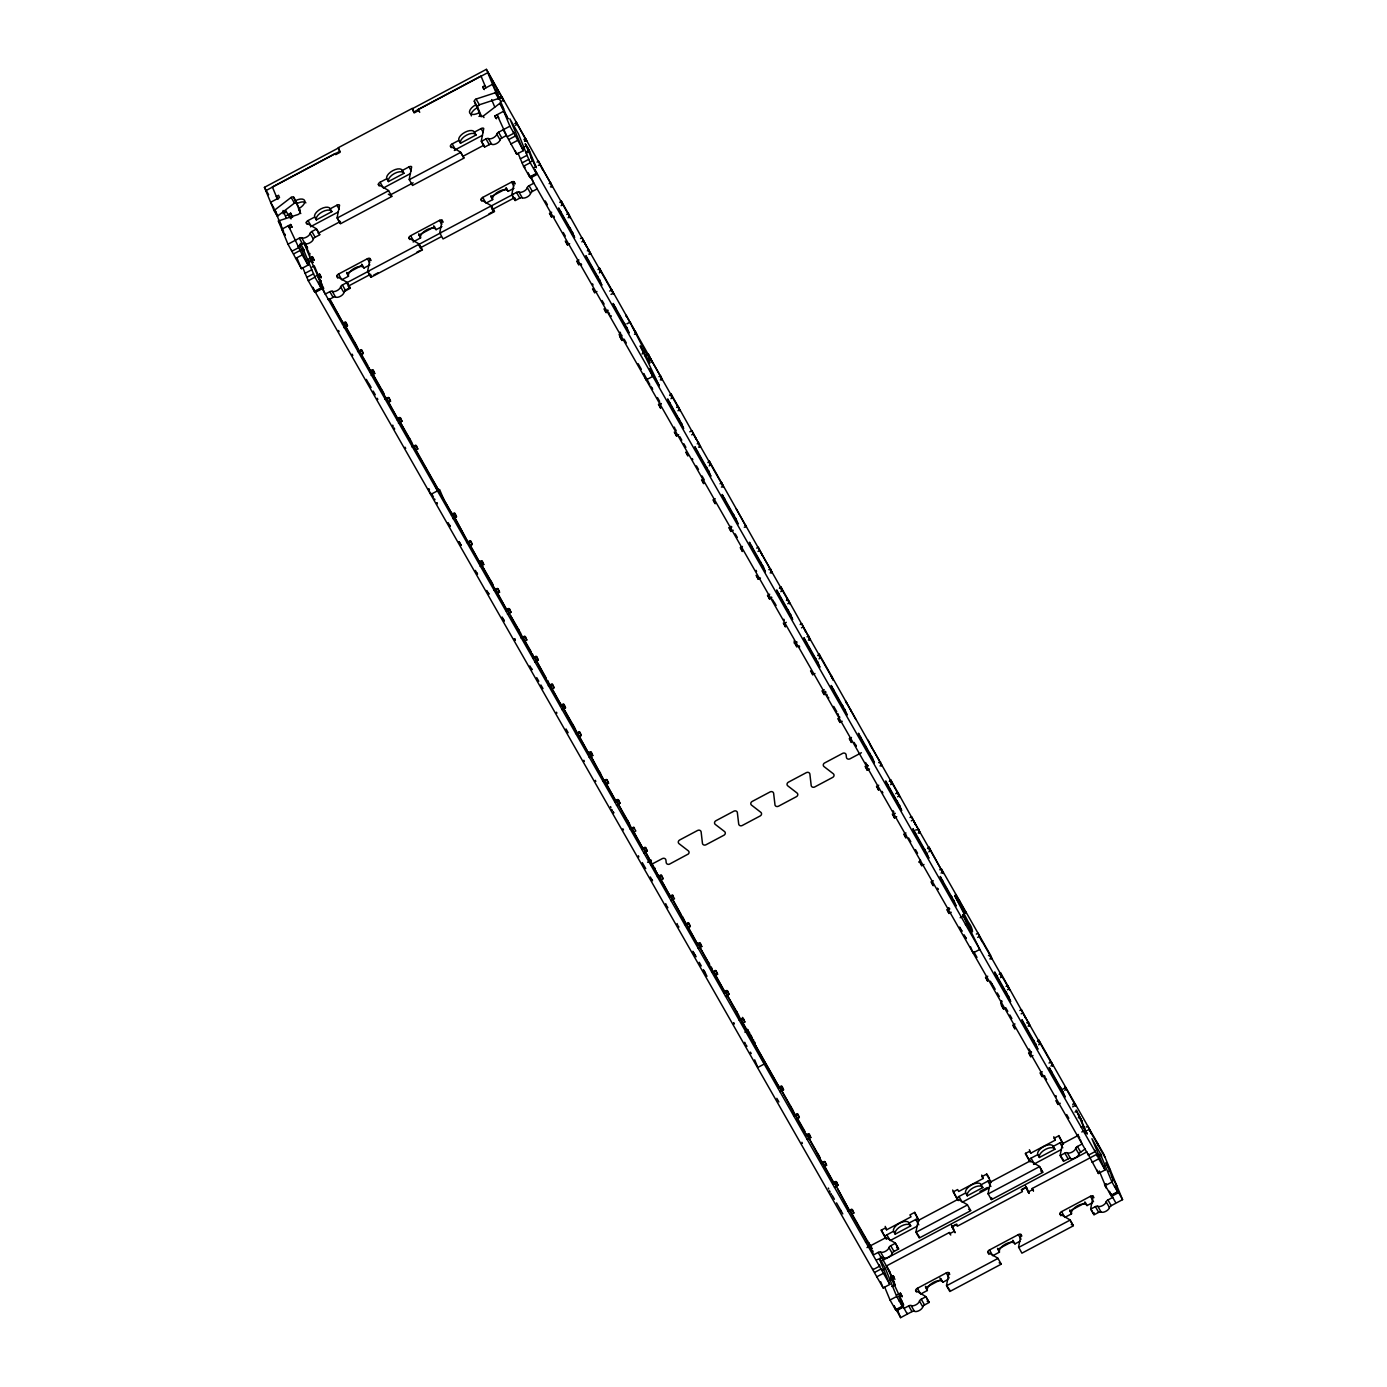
<?xml version="1.0" encoding="UTF-8"?>
<svg xmlns="http://www.w3.org/2000/svg" width="1387" height="1387" viewBox="0 0 1387 1387"><rect width="100%" height="100%" fill="white"/><g stroke="black" fill="none" stroke-linecap="round" stroke-linejoin="round"><path stroke-width="1.5" d="M337.821 278.18L336.798 276.394A2.514 1.231 -29.7 0 1 338.549 274.071L367.399 258.728A2.514 1.231 -29.7 0 1 370.086 258.693L367.642 271.176L370.901 276.897L371.213 275.337M409.72 239.5L408.888 238.061A2.514 1.231 -29.7 0 1 410.639 235.738L439.488 220.394A2.514 1.231 -29.7 0 1 442.176 220.36L439.731 232.843L443.042 238.945L494.535 211.57L491.258 205.848L439.766 233.224M481.809 201.167L480.977 199.728A2.514 1.231 -29.7 0 1 482.728 197.405L511.578 182.078A2.514 1.231 -29.7 0 1 514.265 182.026L511.82 194.509L515.08 200.248L515.392 198.688M896.574 1247.606L898.464 1248.699L895.187 1242.977L885.149 1237.135A2.514 1.231 -29.7 0 1 886.882 1234.829L893.54 1231.275A8.807 4.282 -29.7 0 1 899.66 1223.161A8.807 4.282 -29.7 0 1 909.092 1223.022L915.749 1219.485A2.514 1.231 -29.7 0 1 918.437 1219.433L915.975 1231.916L919.39 1236.875M916.478 1292.043L915.663 1290.621A2.514 1.231 -29.7 0 1 917.414 1288.298L946.263 1272.954A2.514 1.231 -29.7 0 1 948.951 1272.919L946.489 1285.402L949.922 1290.343M991.341 1199.322L991.636 1197.761M988.983 1254.437L987.752 1252.288A2.514 1.231 -29.7 0 1 989.503 1249.964L1018.353 1234.621A2.514 1.231 -29.7 0 1 1021.04 1234.586L1018.578 1247.069L1021.907 1253.172L1073.382 1225.796L1070.123 1220.075L1018.63 1247.45M1040.753 1170.957L1042.643 1172.05L1039.366 1166.311L1029.327 1160.486A2.514 1.231 -29.7 0 1 1031.061 1158.162L1037.736 1154.625A8.807 4.282 -29.7 0 1 1043.839 1146.512A8.807 4.282 -29.7 0 1 1053.27 1146.356L1059.928 1142.819A2.514 1.231 -29.7 0 1 1062.615 1142.784L1060.153 1155.267L1063.569 1160.208M1060.864 1215.74L1059.841 1213.954A2.514 1.231 -29.7 0 1 1061.592 1211.631L1090.442 1196.305A2.514 1.231 -29.7 0 1 1093.129 1196.253L1090.667 1208.736L1093.944 1214.475L1094.256 1212.914M559.793 202.381L560.712 201.444A2.514 2.219 -22.3 0 1 561.302 201.028L590.706 253.613A2.514 2.219 -22.3 0 1 590.03 253.873L588.712 254.116M561.146 205.692L562.082 204.756A2.514 2.219 -22.3 0 1 562.671 204.34L561.302 201.028M598.04 269.563L598.959 268.627A2.514 2.219 -22.3 0 1 599.548 268.211L662.31 379.414A2.514 2.219 -22.3 0 1 661.616 379.674L660.316 379.934M599.392 272.875L600.311 271.939A2.514 2.219 -22.3 0 1 600.9 271.523L599.548 268.211M659.484 405.628L661.322 403.773M669.626 395.364L670.545 394.428A2.514 2.219 -22.3 0 1 671.135 394.012L700.539 446.597A2.514 2.219 -22.3 0 1 699.863 446.857L698.545 447.117M670.979 398.676L671.915 397.74A2.514 2.219 -22.3 0 1 672.504 397.323L671.135 394.012M707.873 462.547L708.792 461.611A2.514 2.219 -22.3 0 1 709.381 461.195L772.143 572.398A2.514 2.219 -22.3 0 1 771.467 572.658L770.149 572.918M709.225 465.859L710.144 464.94A2.514 2.219 -22.3 0 1 710.733 464.506L709.381 461.195M779.459 588.348L780.396 587.429A2.514 2.219 -22.3 0 1 780.985 587.013L810.372 639.598A2.514 2.219 -22.3 0 1 809.696 639.84L808.378 640.1M780.829 591.677L781.748 590.741A2.514 2.219 -22.3 0 1 782.337 590.325L780.985 587.013M817.706 655.548L818.625 654.612A2.514 2.219 -22.3 0 1 819.214 654.196L881.976 765.399A2.514 2.219 -22.3 0 1 881.3 765.659L879.982 765.901M819.058 658.86L819.977 657.923A2.514 2.219 -22.3 0 1 820.567 657.507L819.214 654.196M889.31 781.349L890.229 780.413A2.514 2.219 -22.3 0 1 890.818 779.997L920.205 832.581A2.514 2.219 -22.3 0 1 919.529 832.841L918.229 833.084M890.662 784.661L891.581 783.724A2.514 2.219 -22.3 0 1 892.17 783.308L890.818 779.997M927.539 848.532L928.458 847.596A2.514 2.219 -22.3 0 1 929.047 847.18L943.333 873.515L940.681 868.557M918.749 862.107L920.587 860.235M928.891 851.843L929.81 850.907A2.514 2.219 -22.3 0 1 930.4 850.491L929.047 847.18M999.143 974.333L1000.062 973.397A2.514 2.219 -22.3 0 1 1000.651 972.981L1030.056 1025.565A2.514 2.219 -22.3 0 1 1029.362 1025.825L1028.062 1026.085M1000.495 977.644L1001.414 976.708A2.514 2.219 -22.3 0 1 1002.003 976.292L1000.651 972.981M1037.372 1041.516L1038.291 1040.579A2.514 2.219 -22.3 0 1 1038.88 1040.163L1103.671 1154.001L1122.568 1199.651L1111.23 1205.684A2.514 1.231 -29.7 0 0 1109.427 1207.557A5.028 2.445 -29.7 0 1 1105.89 1211.284A5.028 2.445 -29.7 0 1 1101.087 1212.013A2.514 1.231 -29.7 0 0 1098.66 1212.359L1093.996 1214.839L1090.719 1209.117L1095.401 1206.621A2.514 1.231 -29.7 0 1 1097.811 1206.274A5.028 2.445 -29.7 0 0 1102.63 1205.563A5.028 2.445 -29.7 0 0 1106.167 1201.818A2.514 1.231 -29.7 0 1 1107.953 1199.946L1112.634 1197.466L1111.108 1193.774M1038.724 1044.827L1039.661 1043.908A2.514 2.219 -22.3 0 1 1040.25 1043.475L1038.88 1040.163M297.113 203.074A2.514 1.231 -29.7 0 0 294.425 203.126L277.885 215.817A2.514 1.231 -29.7 0 1 277.279 216.199L274.002 210.477A2.514 1.231 -29.7 0 0 274.626 210.096L291.149 197.387A2.514 1.231 -29.7 0 1 293.836 197.353L300.181 210.477M481.445 116.352L477.613 107.111A2.514 1.231 -29.7 0 1 479.365 104.788L498.54 98.494A2.514 1.231 -29.7 0 0 499.199 98.2L495.939 92.478A2.514 1.231 -29.7 0 1 495.28 92.773L476.088 99.049A2.514 1.231 -29.7 0 0 474.337 101.372L475.758 104.788A8.807 4.282 -29.7 0 0 469.638 112.902A8.807 4.282 -29.7 0 0 479.052 112.763L480.474 116.179A2.514 1.231 -29.7 0 0 483.161 116.127L499.701 103.436A2.514 1.231 -29.7 0 1 500.308 103.037L503.585 108.775A2.514 1.231 -29.7 0 0 502.961 109.157L499.701 103.436M800.16 624.514L801.825 623.63L805.83 631.917L805.379 630.808M569.693 216.649L568.115 217.724M583.424 240.766L581.846 241.858M677.948 410.725L679.613 409.841L649.844 357.534L648.18 358.418M264.432 187.349L338.411 148.01L339.763 151.322L265.801 190.66L264.432 187.349L268.627 194.7M550.483 186.933L551.783 186.69A2.514 2.219 -22.3 0 0 552.477 186.43L486.369 69.35L412.39 108.689L413.742 112L487.739 72.679L495.939 92.478M277.279 198.757L272.372 186.933L335.255 153.489L335.723 154.633L340.162 152.275L338.272 147.715L412.251 108.394L414.141 112.936L418.579 110.579L418.111 109.452L480.994 76.008L485.883 87.832M496.754 92.305L497.846 94.212L492.541 84.295L483.664 89.011L482.728 86.74L484.947 85.561M497.898 98.165L501.227 96.397L503.88 101.355L502.059 96.917L500.395 97.801M285.115 212.246L286.225 211.656M283.087 213.719L286.415 211.951L285.965 210.841M498.349 99.257L501.678 97.489M286.468 215.574L290.351 213.494L292.414 217.118M501.192 101.407L503.412 100.228L486.369 69.35M290.507 212.835L291.201 214.049L288.981 215.228L290.611 218.4M292.276 227.364L290.646 224.503L281.769 229.236L285.271 235.339M497.985 117.045L495.766 118.224L494.83 115.953L503.706 111.22L508.058 118.883L506.03 114.688M289.38 227.953L291.599 226.775L290.646 224.503M307.099 224.33L306.284 222.908A2.514 1.231 -29.7 0 1 308.018 220.585L314.676 217.048A8.807 4.282 -29.7 0 1 320.796 208.934A8.807 4.282 -29.7 0 1 330.227 208.778L336.885 205.241A2.514 1.231 -29.7 0 1 339.572 205.207L337.11 217.69L340.387 223.411M379.188 185.997L378.374 184.575A2.514 1.231 -29.7 0 1 380.107 182.252L386.765 178.715A8.807 4.282 -29.7 0 1 392.885 170.601A8.807 4.282 -29.7 0 1 402.317 170.462L408.974 166.908A2.514 1.231 -29.7 0 1 411.662 166.873L409.2 179.356L412.511 185.459L464.004 158.083L460.727 152.362L409.234 179.721M451.278 147.681L450.463 146.242A2.514 1.231 -29.7 0 1 452.197 143.919L458.854 140.382A8.807 4.282 -29.7 0 1 464.974 132.268A8.807 4.282 -29.7 0 1 474.406 132.129L481.064 128.592A2.514 1.231 -29.7 0 1 483.751 128.54L481.289 141.023L484.566 146.762M314.676 217.048L316.323 219.909L331.857 211.656L330.227 208.778M386.765 178.715L388.412 181.576L403.946 173.323L402.317 170.462M458.854 140.382L460.501 143.242L476.036 134.99L474.406 132.129M310.515 226.827A2.514 1.231 -29.7 0 1 311.295 226.306L338.341 211.934M410.431 173.6L383.384 187.991L380.107 182.252M454.329 150.489A2.514 1.231 -29.7 0 1 455.473 149.657L482.52 135.267M299.679 244.892L308.053 265.125L301.395 268.662L287.976 244.199L299.315 238.183A2.514 1.231 -29.7 0 1 301.725 237.818A5.028 2.445 -29.7 0 0 306.527 237.108A5.028 2.445 -29.7 0 0 310.099 233.38A2.514 1.231 -29.7 0 1 311.867 231.508L316.548 229.011L319.825 234.75L315.144 237.229A2.514 1.231 -29.7 0 0 313.358 239.101A5.028 2.445 -29.7 0 1 309.804 242.846A5.028 2.445 -29.7 0 1 304.984 243.557A2.514 1.231 -29.7 0 0 302.591 243.904L297.91 246.401M388.637 190.678L337.145 218.054L340.422 223.792L391.914 196.417L388.412 190.4L378.374 184.575M500.308 103.037L509.896 126.2L498.557 132.233A2.514 1.231 -29.7 0 0 496.789 134.106A5.028 2.445 -29.7 0 1 493.235 137.85A5.028 2.445 -29.7 0 1 488.415 138.561A2.514 1.231 -29.7 0 0 486.005 138.908L481.324 141.405L484.6 147.126L489.282 144.647A2.514 1.231 -29.7 0 1 491.692 144.283A5.028 2.445 -29.7 0 0 496.494 143.572A5.028 2.445 -29.7 0 0 500.066 139.844A2.514 1.231 -29.7 0 1 501.834 137.972L506.515 135.475L497.049 114.774L498.783 117.826M514.802 123.599L516.467 122.715L526.297 140.451C527.701 143.173 525.344 135.995 523.957 139.671M515.479 125.246L517.143 124.362L516.033 121.987L517.143 124.362M318.143 233.311L340.491 221.435M390.787 194.683L413.135 182.807M463.431 156.072L483.907 145.167M507.243 136.758L513.901 133.204L513.433 132.077L523.332 150.663L516.675 154.2L503.238 129.754M299.939 250.284L303.268 248.516L300.32 243.332M293.68 253.89L303.129 248.88L304.221 250.787L303.268 248.516M508.96 139.428L515.617 135.891M295.57 258.45L302.227 254.896L288.427 225.7L290.178 228.751M510.832 143.988L517.49 140.451M308.694 254.133L309.942 253.474M526.28 140.416L524.615 141.301L526.297 140.451L525.604 138.769M312.786 262.507L310.133 257.843L312.352 256.664L314.19 259.889M306.648 259.993L309.977 258.225L312.162 262.039L311.694 260.895L308.365 262.663M308.85 261.311L313.289 258.953L312.352 256.664M522.864 147.802L526.332 145.67L532.625 160.84L530.961 161.724M525.812 152.033L529.14 150.264L526.956 146.433L527.424 147.577M312.127 267.032L314.346 265.853M526.28 153.177L529.609 151.391L525.24 143.763L527.285 147.941M321.593 287.594L314.936 291.131L315.404 292.276L883.155 1287.951L889.813 1284.414L319.426 283.78L321.299 288.323L314.641 291.877L308.295 280.729L305.105 273.291L311.763 269.754L303.129 248.88M529.921 177.415L528.031 172.855L1088.466 1155.128L1095.123 1151.591L534.688 169.318L536.578 173.878L529.921 177.415L523.558 166.267L520.385 158.829L527.043 155.292L518.547 134.054L509.827 118.779L523.332 150.663M306.874 277.313L313.531 273.776L311.763 269.754M522.136 162.851L528.794 159.314L527.043 155.292M315.681 276.186L319.565 274.123L321.004 276.62M308.295 280.729L314.953 277.192L313.531 273.776M523.558 166.267L530.215 162.73L528.794 159.314M328.008 298.846L328.424 299.887L333.105 297.39A2.514 1.231 -29.7 0 1 335.515 297.043A5.028 2.445 -29.7 0 0 340.335 296.333A5.028 2.445 -29.7 0 0 343.889 292.588A2.514 1.231 -29.7 0 1 345.658 290.715L350.339 288.236L347.079 282.497L342.398 284.994A2.514 1.231 -29.7 0 0 340.595 286.866A5.028 2.445 -29.7 0 1 337.37 290.438A5.028 2.445 -29.7 0 1 332.273 291.287A2.514 1.231 -29.7 0 0 329.846 291.669L325.165 294.148L318.299 277.573L320.518 276.394L319.565 274.123M524.962 167.688L523.801 165.712M536.994 162.123L538.659 161.239L542.681 169.526L542.23 168.434M318.958 281.908L321.177 280.729M534.22 167.463L535.885 166.579M538.347 165.434L540.011 164.55L569.78 216.84M341.826 279.81L348.484 276.256L346.854 273.395L362.388 265.142L364.018 268.003L369.844 264.9M413.135 241.979A2.514 1.231 -29.7 0 1 413.915 241.477L420.573 237.94L418.943 235.062L434.478 226.809L436.107 229.67L441.933 226.584M482.728 197.405L486.005 203.143L492.662 199.607L491.033 196.746L506.567 188.476L508.197 191.337L514.022 188.251M530.215 176.686L536.873 173.132M315.404 292.276L322.079 288.739M530.684 177.813L537.341 174.277M419.169 244.164L367.676 271.54L370.953 277.279L422.428 249.903L418.943 243.887L408.888 238.061M532.487 180.119L533.77 183.24L529.088 185.719A2.514 1.231 -29.7 0 0 527.303 187.592A5.028 2.445 -29.7 0 1 523.766 191.337A5.028 2.445 -29.7 0 1 518.946 192.047A2.514 1.231 -29.7 0 0 516.536 192.394L511.855 194.891L515.132 200.612L519.813 198.133A2.514 1.231 -29.7 0 1 522.223 197.769A5.028 2.445 -29.7 0 0 527.043 197.058A5.028 2.445 -29.7 0 0 530.58 193.33A2.514 1.231 -29.7 0 1 532.365 191.441L537.046 188.961L536.613 187.921M369.219 270.846L346.681 282.827L347.773 284.734M440.841 236.934L420.192 247.909L418.77 244.493L441.309 232.513M513.398 194.18L490.859 206.16L493.373 211.5L488.935 213.858M348.102 286.242L370.624 274.262M492.281 209.576L514.802 197.595M344.756 290.507L349.195 288.149M373.606 275.181L378.044 272.806M416.846 252.174L419.793 250.614M329.118 298.673L343.074 323.136L345.294 321.957L347.478 325.789L343.924 327.679M551.679 212.228L549.46 213.407L551.645 217.222L550.24 213.806M342.502 324.263L346.056 322.373L347.478 325.789M566.763 214.413L568.427 213.529L570.23 217.95L567.578 212.991M357.551 351.552L361.105 349.663L363.29 353.477L361.071 354.656L370.329 370.901L372.548 369.722L374.733 373.536L371.179 375.426M361.071 354.656L359.649 351.24L361.868 350.061L363.29 353.477M565.272 241.095L567.456 244.927L569.676 243.748M580.494 238.547L582.159 237.662L586.164 245.932L585.713 244.823M578.934 259.976L576.715 261.155L578.899 264.986L577.495 261.571M369.757 372.011L373.311 370.121L374.733 373.536M384.806 399.3L388.36 397.41L390.527 401.224L388.308 402.403L397.584 418.649L399.803 417.47L401.987 421.284L398.433 423.174M388.308 402.403L386.904 399.005L389.123 397.809L390.527 401.224M592.526 288.86L594.711 292.674L596.93 291.495M609.673 291.079L611.892 289.9L613.713 294.339L611.06 289.38M611.026 294.391L613.245 293.212L583.511 240.974M397.011 419.758L400.566 417.868L401.987 421.284M626.872 323.847L630.201 322.079L630.912 323.795M412.06 447.047L415.615 445.158L417.782 448.989L415.563 450.168L452.093 514.144L454.312 512.965L456.496 516.796L452.942 518.669M415.563 450.168L414.158 446.753L416.377 445.574L417.782 448.989M619.781 336.608L621.965 340.422L624.185 339.243L626.335 343.005M634.466 334.302L636.13 333.417C633.876 328.563 637.847 336.174 636.13 333.435L626.3 315.681C624.705 313.15 628.536 320.536 626.3 315.681M642.112 353.997C646.758 345.363 652.15 368.526 649.012 361.73L640.187 345.918L659.328 385.829L649.584 368.647L652.705 376.432L646.047 379.969L644.678 376.657M645.18 356.008L648.509 354.24M660.697 403.236L658.478 404.415L660.663 408.229L659.241 404.813M451.521 515.27L455.075 513.381L456.496 516.796M676.596 407.414L678.26 406.53L680.063 410.951L677.428 405.975M466.569 542.56L470.106 540.67L472.291 544.484L470.072 545.663L479.347 561.908L481.566 560.712L483.734 564.544L480.197 566.433M470.072 545.663L468.667 542.248L470.887 541.069L472.291 544.484M674.29 432.103L676.475 435.934L678.694 434.755M689.772 431.825L691.992 430.646L695.997 438.916L695.546 437.824M691.68 434.842L693.344 433.958L723.078 486.196L721.413 487.08M478.775 563.018L482.329 561.128L483.734 564.544M493.824 590.307L497.361 588.417L499.545 592.232L497.326 593.411L506.602 609.656L508.821 608.477L510.988 612.291L507.451 614.181M497.326 593.411L495.922 589.995L498.141 588.816L499.545 592.232M720.061 483.768L721.725 482.884L723.546 487.34L720.893 482.381M715.207 498.731L712.987 499.909L715.172 503.741L713.75 500.326M506.03 610.765L509.584 608.876L510.988 612.291M521.079 638.055L524.615 636.165L526.8 639.979L524.581 641.175L533.856 657.403L536.075 656.224L538.243 660.039L534.706 661.928M524.581 641.175L523.176 637.76L525.396 636.581L526.8 639.979M731.781 526.835L729.562 528.014L730.984 531.429L733.203 530.25M744.299 527.285L745.963 526.401C743.779 521.599 747.714 529.279 745.981 526.436L736.133 508.665M742.461 546.478L740.242 547.657L742.426 551.489L741.005 548.073M533.284 658.513L536.838 656.623L538.243 660.039M756.661 548.09L758.325 547.206L762.347 555.511L761.896 554.419M758.013 551.402L759.695 550.518L789.446 602.825L787.781 603.709M548.316 685.802L551.87 683.912L554.054 687.744L551.835 688.923L561.111 705.151L563.33 703.972L565.497 707.786L561.943 709.676M551.835 688.923L550.414 685.507L552.633 684.328L554.054 687.744M756.054 575.362L758.221 579.177L760.44 577.998M769.716 594.243L767.496 595.422L769.681 599.236L768.259 595.821M560.539 706.26L564.093 704.388L565.497 707.786M786.429 600.398L788.093 599.513L789.914 603.934L787.261 598.976M575.57 733.55L579.125 731.677L581.309 735.491L579.09 736.67L588.348 752.898L590.567 751.719L592.752 755.551L589.198 757.441M579.09 736.67L577.668 733.255L579.887 732.076L581.309 735.491M786.29 622.33L784.071 623.526L785.475 626.924L783.308 623.11M801.513 627.826L803.177 626.941L832.963 679.283M796.97 641.99L794.751 643.169L796.936 646.983L794.058 641.019M587.793 754.025L591.347 752.135L592.752 755.551M602.825 781.314L606.379 779.425L608.564 783.239L606.344 784.418L615.603 800.663L617.822 799.484L620.006 803.298L616.452 805.188M606.344 784.418L604.923 781.002L607.142 779.823L608.564 783.239M810.563 670.857L812.73 674.689L814.949 673.51M824.225 689.738L822.006 690.917L824.19 694.731L822.768 691.315M615.048 801.773L618.602 799.883L620.006 803.298M630.079 829.062L633.634 827.172L635.818 830.986L633.599 832.165L642.857 848.411L645.076 847.232L647.261 851.046L643.707 852.936M633.599 832.165L632.177 828.75L634.396 827.571M837.8 718.622L839.985 722.436L842.204 721.257M851.479 737.485L849.26 738.664L851.427 742.496L850.023 739.08M642.302 849.52L645.839 847.63L647.261 851.046M861.414 752.742L849.832 758.897A2.514 2.202 -22.5 0 1 846.417 757.371L846.105 754.701A2.514 2.202 -22.5 0 0 842.984 753.193L824.277 763.145A2.514 2.202 -22.5 0 0 823.913 766.508L833.396 773.825A2.514 2.202 -22.5 0 1 832.668 777.413L814.741 786.949A2.514 2.202 -22.5 0 1 814.065 787.209L813.181 787.279A2.514 2.202 -22.5 0 1 811.204 785.614L809.869 773.981A2.514 2.202 -22.5 0 0 806.332 772.646L788.388 782.181A2.514 2.202 -22.5 0 0 787.677 785.77L797.144 793.087A2.514 2.202 -22.5 0 1 796.433 796.675L778.488 806.211A2.514 2.202 -22.5 0 1 775.021 805.136L773.617 793.243A2.514 2.202 -22.5 0 0 770.218 791.856L752.153 801.461A2.514 2.202 -22.5 0 0 751.338 804.963L760.995 812.453A2.514 2.202 -22.5 0 1 760.18 815.955L742.114 825.56A2.514 2.202 -22.5 0 1 738.716 824.155L737.312 812.279A2.514 2.202 -22.5 0 0 733.844 811.187L715.9 820.74A2.514 2.202 -22.5 0 0 715.172 824.329L724.655 831.628A2.514 2.202 -22.5 0 1 723.927 835.234L705.983 844.77A2.514 2.202 -22.5 0 1 705.463 844.978L704.579 845.099A2.514 2.202 -22.5 0 1 702.463 843.435L701.111 831.801A2.514 2.202 -22.5 0 0 697.592 830.466L679.647 840.002A2.514 2.202 -22.5 0 0 678.919 843.591L688.403 850.907A2.514 2.202 -22.5 0 1 688.368 853.976L669.349 864.205A2.514 2.202 -22.5 0 1 666.211 862.714L665.899 860.044A2.514 2.202 -22.5 0 0 662.362 858.588L650.919 864.656M647.59 862.263L651.405 860.235M657.334 876.809L660.888 874.92L663.073 878.734L660.853 879.93L670.112 896.158L672.331 894.979L674.515 898.793L670.961 900.683M660.853 879.93L659.432 876.515L661.651 875.336L663.073 878.734M868.054 765.589L865.835 766.768L867.239 770.184L869.458 769.005M878.734 785.233L876.515 786.412L878.682 790.243L877.277 786.828M669.557 897.268L673.094 895.378M895.707 793.676L897.926 792.497L899.747 796.918L897.094 791.96M897.632 796.71L899.296 795.809L869.58 743.623M684.589 924.557L688.143 922.667L690.327 926.499L688.108 927.678L697.366 943.906L699.585 942.727L701.77 946.541L698.216 948.431M688.108 927.678L686.686 924.262L688.906 923.083L690.327 926.499M895.308 813.337L893.089 814.516L894.494 817.931L896.713 816.752M909.993 817.515L911.658 816.631L915.663 824.901L915.212 823.791M911.346 820.827L913.01 819.942L942.744 872.18L941.079 873.064M905.988 832.998L903.769 834.176L905.936 837.991L904.532 834.575M696.811 945.015L700.348 943.143L701.77 946.541M711.843 972.304L715.397 970.432L717.582 974.246L715.363 975.425L724.621 991.653L726.84 990.474L729.025 994.306L725.47 996.195M715.363 975.425L713.941 972.01L716.16 970.831L717.582 974.246M919.564 861.864L921.748 865.679L923.967 864.5M939.727 869.753L941.392 868.869M933.243 880.745L931.024 881.924L933.191 885.738L931.787 882.323M724.049 992.78L727.603 990.89L729.025 994.306M739.098 1020.069L742.652 1018.179L744.836 1021.994L742.617 1023.173L779.13 1087.165L781.349 1085.986L783.534 1089.801L779.979 1091.69M742.617 1023.173L741.195 1019.757L743.415 1018.578L744.836 1021.994M949.8 908.849L947.581 910.028L949.003 913.444L951.222 912.265M963.965 913.27L965.629 912.386L964.953 910.722M744.888 1032.188L747.922 1029.9M960.168 917.726L963.497 915.957L971.559 930.469C974.558 936.988 969.634 916.218 965.421 924.661M976.344 934.075L978.008 933.191L982.135 941.704L981.684 940.594M977.696 937.387L979.361 936.502L1009.129 988.81L1007.465 989.694M987.735 976.24L985.516 977.419L987.7 981.25L986.296 977.835M778.558 1088.275L782.112 1086.385L783.534 1089.801M1006.095 986.382L1007.76 985.498L1009.58 989.919L1006.927 984.943M793.607 1115.564L797.161 1113.674L799.328 1117.506L797.109 1118.685L806.384 1134.913L808.604 1133.734L810.788 1137.548L807.234 1139.438M797.109 1118.685L795.705 1115.269L797.924 1114.09L799.328 1117.506M1001.327 1005.124L1003.512 1008.938L1005.731 1007.76L1007.794 1011.366M1019.826 1010.499L1021.491 1009.615L1025.496 1017.902L1025.045 1016.792M1021.196 1013.81L1022.86 1012.926L1052.594 1065.164L1050.93 1066.048M1014.989 1023.987L1012.77 1025.184L1014.955 1028.998L1013.533 1025.582M805.812 1136.022L809.367 1134.133L810.788 1137.548M820.861 1163.312L824.415 1161.422L826.583 1165.253L824.363 1166.432L833.639 1182.66L835.858 1181.481L838.043 1185.313L834.489 1187.185M824.363 1166.432L822.959 1163.017L825.178 1161.838L826.583 1165.253M1031.564 1052.092L1029.345 1053.27L1030.766 1056.686L1032.986 1055.507M1049.005 1063.031L1051.225 1061.853L1053.062 1066.308L1050.41 1061.35M1042.244 1071.752L1040.025 1072.931L1042.209 1076.745L1040.787 1073.33M833.067 1183.787L836.621 1181.897L838.043 1185.313M1062.303 1089.402L1065.649 1087.668L1075.48 1105.404C1076.936 1108.057 1074.093 1100.272 1072.723 1104.85M1064.679 1090.217L1066.343 1089.332L1065.181 1086.888L1066.343 1089.332M848.116 1211.076L851.67 1209.187L853.837 1213.001L851.618 1214.18L869.892 1246.167M851.618 1214.18L850.214 1210.764L852.433 1209.585L853.837 1213.001M1055.836 1100.619L1058.021 1104.451L1060.24 1103.254M1072.688 1106.843L1075.48 1105.404M1074.994 1112.097L1076.659 1111.212M1078.271 1117.835L1079.936 1116.951L1086.212 1132.121L1084.547 1133.006M886.362 1239.284L881.092 1230.252L885.53 1227.894L886.622 1229.801L911.034 1216.832L909.941 1214.908L914.38 1212.55L918.749 1220.196L957.55 1199.564L952.644 1190.046M981.719 1175.084L983.123 1178.499L958.712 1191.468L957.619 1189.561L953.181 1191.918L957.55 1199.564M1030.142 1161.907L1025.27 1153.603L1029.709 1151.227L1030.801 1153.152L1055.212 1140.166L1053.808 1136.751M865.453 1242.024L867.673 1240.845M1081.288 1127.267L1082.952 1126.383L1087.304 1134.029L1085.275 1129.85M1086.177 1127.059L1087.841 1126.175L1091.864 1134.497L1091.413 1133.387M868.903 1242.977L870.256 1245.994M958.261 1200.605L957.238 1198.819A2.514 1.231 -29.7 0 1 958.972 1196.496L965.629 1192.959A8.807 4.282 -29.7 0 1 971.75 1184.845A8.807 4.282 -29.7 0 1 981.181 1184.689L987.839 1181.152A2.514 1.231 -29.7 0 1 990.526 1181.117L988.064 1193.6L991.376 1199.703L1042.868 1172.327L1039.591 1166.588L988.099 1193.964M1081.791 1131.983L1085.119 1130.214L1085.605 1131.341L1076.191 1110.085L1081.964 1121.129L1080.872 1119.222M866.996 1247.572L885.461 1237.898L881.421 1229.888M990.838 1181.863L1029.639 1161.231L1025.6 1153.238M1055.212 1140.166L1054.12 1138.259L1058.558 1135.901L1062.927 1143.529L1078.497 1135.259L1078.15 1134.41M1087.529 1130.37L1089.194 1129.486L1105.023 1157.313M869.285 1247.468L871.504 1246.289M893.54 1231.275L895.187 1234.153L910.722 1225.883L909.092 1223.022M965.629 1192.959L967.276 1195.819L982.811 1187.549L981.181 1184.689M1037.736 1154.625L1039.366 1157.486L1054.9 1149.234L1053.27 1146.356M979.933 1191.485L987.336 1187.549M917.206 1226.177L890.159 1240.55L886.882 1234.829M989.295 1187.844L962.249 1202.217L958.972 1196.496M1033.558 1164.404A2.514 1.231 -29.7 0 1 1034.338 1163.901L1061.384 1149.511M876.463 1259.899L881.456 1258.148A2.514 1.231 -29.7 0 1 883.866 1257.784A5.028 2.445 -29.7 0 0 888.634 1257.09A5.028 2.445 -29.7 0 0 892.188 1253.345A2.514 1.231 -29.7 0 1 894.008 1251.473L898.689 1248.976L895.413 1243.255L890.731 1245.734A2.514 1.231 -29.7 0 0 888.963 1247.606A5.028 2.445 -29.7 0 1 885.357 1251.351A5.028 2.445 -29.7 0 1 880.554 1252.062A2.514 1.231 -29.7 0 0 878.179 1252.409L873.498 1254.906L868.47 1242.752M967.502 1204.922L916.009 1232.297L919.286 1238.019L970.779 1210.66L967.276 1204.644L957.238 1198.819M1081.496 1142.507L1082.103 1143.98L1077.439 1146.477A2.514 1.231 -29.7 0 0 1075.653 1148.349A5.028 2.445 -29.7 0 1 1072.064 1152.094A5.028 2.445 -29.7 0 1 1067.244 1152.805A2.514 1.231 -29.7 0 0 1064.869 1153.134L1060.188 1155.631L1063.465 1161.37L1068.146 1158.873A2.514 1.231 -29.7 0 1 1070.573 1158.509A5.028 2.445 -29.7 0 0 1075.064 1157.972A5.028 2.445 -29.7 0 0 1078.895 1154.088A2.514 1.231 -29.7 0 1 1080.698 1152.198L1085.085 1148.973M882.236 1260.61L1086.957 1151.851M955.054 1232.748L952.349 1226.749L956.978 1224.305M1021.716 1189.89L1026.328 1187.428L1027.143 1188.85M874.902 1272.26L881.56 1268.724M893.835 1281.883L886.449 1265.967L949.332 1232.523L950.754 1235.037M1033.471 1191.052L1032.188 1188.486L1096.84 1154.261L1094.655 1150.447L1095.123 1151.591M954.239 1231.309L949.8 1233.667L949.332 1232.523M1029.033 1193.409L1028.218 1191.97L1032.656 1189.613M882.045 1270.197L885.374 1268.429L879.618 1258.338M1097.308 1155.735L1100.637 1153.967L1091.916 1138.692L1105.075 1169.952L1098.417 1173.506L1087.997 1153.984L1088.466 1155.128M1097.169 1156.099L1100.498 1154.331L1101.59 1156.238L1100.637 1153.967M876.792 1276.82L883.45 1273.283M1092.054 1162.358L1098.712 1158.821L1096.84 1154.261M890.974 1276.872L893.193 1275.693L894.008 1277.132M889.691 1280.322L894.13 1277.964L893.193 1275.693M1104.971 1165.878L1107.19 1164.699M891.789 1286.477L895.118 1284.709L889.743 1271.758L881.369 1257.038M892.413 1286.356L895.187 1284.882M1108.785 1171.304L1110.45 1170.42L1106.028 1162.618L1113.466 1179.869L1111.802 1180.753M896.539 1295.215L900.423 1293.152L902.053 1296.013M1106.358 1188.295L1104.589 1184.585L1106.254 1183.7M906.682 1312.639L907.289 1314.113L900.648 1302.15L902.521 1306.693L895.863 1310.247L890.038 1300.018L896.696 1296.481L885.374 1268.429M1122.568 1199.651L1115.911 1187.688L1117.801 1192.248L1111.143 1195.785L1105.318 1185.573L1111.975 1182.036L1100.498 1154.331M895.863 1310.247L893.991 1305.687L900.631 1317.65L911.97 1311.617A2.514 1.231 -29.7 0 1 914.38 1311.27A5.028 2.445 -29.7 0 0 919.2 1310.559A5.028 2.445 -29.7 0 0 922.754 1306.814A2.514 1.231 -29.7 0 1 924.522 1304.942L929.203 1302.462L925.944 1296.724L921.263 1299.22A2.514 1.231 -29.7 0 0 919.46 1301.093A5.028 2.445 -29.7 0 1 915.923 1304.82A5.028 2.445 -29.7 0 1 911.12 1305.548A2.514 1.231 -29.7 0 0 908.71 1305.895L904.029 1308.374L899.14 1296.602L901.359 1295.423L900.423 1293.152M899.244 1301.231L900.909 1300.347M1114.524 1186.769L1116.743 1185.59L1112.305 1177.788M917.414 1288.298L920.691 1294.036L927.348 1290.482L925.701 1287.621L941.236 1279.369L942.883 1282.229L947.876 1279.577M989.503 1249.964L992.78 1255.703L999.438 1252.166L997.79 1249.288L1013.325 1241.036L1014.972 1243.896L1019.965 1241.244M1061.592 1211.631L1064.869 1217.37L1071.527 1213.833L1069.88 1210.972L1085.414 1202.702L1087.061 1205.563L1092.471 1202.685M896.158 1309.501L902.816 1305.965M1115.599 1202.46L1111.438 1195.057L1118.095 1191.502M896.643 1310.646L903.301 1307.109M1111.906 1196.183L1118.563 1192.647M998.033 1258.39L946.541 1285.766L949.818 1291.505L1001.293 1264.129L997.79 1258.13L987.752 1252.288M287.976 244.199L278.388 221.036A2.514 1.231 -29.7 0 1 279.03 220.741L298.222 214.465A2.514 1.231 -29.7 0 0 299.973 212.142L298.552 208.726A8.807 4.282 -29.7 0 0 304.672 200.612A8.807 4.282 -29.7 0 0 295.258 200.768L293.836 197.353M549.113 183.621L550.431 183.361A2.514 2.219 -22.3 0 0 551.107 183.119M587.36 250.804L588.66 250.562A2.514 2.219 -22.3 0 0 589.354 250.301M658.964 376.605L660.264 376.362A2.514 2.219 -22.3 0 0 660.94 376.102M697.193 443.805L698.511 443.545A2.514 2.219 -22.3 0 0 699.187 443.285M768.797 569.606L770.097 569.346A2.514 2.219 -22.3 0 0 770.791 569.086M807.026 636.789L808.344 636.529A2.514 2.219 -22.3 0 0 809.02 636.269M793.988 642.892L796.606 642.389M878.63 762.59L879.93 762.33A2.514 2.219 -22.3 0 0 880.624 762.087M915.559 830.033L918.177 829.53A2.514 2.219 -22.3 0 0 918.853 829.27M905.122 835.633L906.439 835.373M988.463 955.574L989.781 955.331A2.514 2.219 -22.3 0 0 990.457 955.071L991.809 958.382A2.514 2.219 -22.3 0 1 991.133 958.642L989.815 958.902M1026.692 1022.774L1028.01 1022.514A2.514 2.219 -22.3 0 0 1028.686 1022.254M450.463 146.242L460.501 152.085L463.778 157.806M480.977 199.728L491.033 205.571L494.292 211.292L493.044 210.564M388.343 194.197L391.689 196.139M420.954 248.897L422.203 249.625M306.284 222.908L316.323 228.734L319.599 234.472M336.798 276.394L346.854 282.22L350.113 287.959L348.865 287.23M1059.841 1213.954L1069.88 1219.797L1073.157 1225.519L1071.267 1224.426M968.663 1209.273L970.553 1210.383M999.177 1262.759L1001.067 1263.852M915.663 1290.621L925.701 1296.446L928.978 1302.185L927.088 1301.093M954.741 895.655L964.589 912.837L961.122 904.48M429.606 491.587L430.785 494.413L437.442 490.877L434.304 483.092L443.996 500.308M652.046 387.805L652.583 389.348M444.048 500.239L439.592 489.455M652.462 389.175L651.786 388.031M961.798 931.162L961.139 930.053M965.213 936.971L966.08 938.41M746.102 1044.896L746.952 1046.353M750.384 1052.144L751.234 1053.6M855.883 719.541L845.498 700.903L846.659 703.348M436.697 502.805L437.338 503.845L437.044 502.926M495.28 92.773L498.54 98.494M1106.965 1164.889L1108.057 1166.796M531.672 158.569L530.597 156.662L536.37 167.706L529.14 150.264M1111.368 1175.517L1112.461 1177.424M572.744 232.964L558.632 207.963L560.989 213.65M599.999 280.711L585.886 255.711L588.244 261.397M627.236 328.476L613.141 303.458L615.499 309.145M681.745 423.971L667.65 398.953L670.008 404.657M709 471.719L694.904 446.718L697.262 452.405M736.254 519.484L722.159 494.465L724.517 500.152M763.509 567.231L749.413 542.213L751.771 547.9M790.763 614.978L776.668 589.96L779.026 595.647M818.018 662.726L803.923 637.708L806.28 643.412M845.272 710.473L831.177 685.473L833.535 691.159M872.527 758.238L858.432 733.22L860.79 738.907M899.782 805.986L885.686 780.968L888.044 786.654M927.036 853.733L912.941 828.715L915.299 834.402M954.291 901.481L940.195 876.463L942.536 882.167M1008.8 996.993L994.687 971.975L997.045 977.662M1036.037 1044.74L1021.942 1019.722L1024.299 1025.409M1063.292 1092.488L1049.196 1067.47L1051.554 1073.157M560.521 212.506L574.617 237.524L572.259 231.837M587.776 260.253L601.871 285.271L599.513 279.585M615.03 308.001L629.126 333.019L626.768 327.332M669.54 403.513L683.635 428.531L681.277 422.827M696.794 451.26L710.89 476.278L708.532 470.592M724.049 499.008L738.144 524.026L735.786 518.339M751.303 546.773L765.399 571.773L763.041 566.087M778.558 594.52L792.653 619.521L790.295 613.834M805.812 642.268L819.908 667.286L817.55 661.582M833.067 690.015L847.162 715.033L844.804 709.346M860.304 737.763L874.417 762.781L872.059 757.094M887.559 785.527L901.671 810.528L899.313 804.841M914.813 833.275L928.909 858.293L926.568 852.589M942.068 881.022L956.163 906.04L953.805 900.354M996.577 976.517L1010.672 1001.535L1008.314 995.849M1023.831 1024.282L1037.927 1049.283L1035.569 1043.596M1051.086 1072.03L1065.181 1097.048L1062.823 1091.344M509.896 126.2L513.901 133.204M530.215 162.73L536.578 173.878M1098.712 1158.821L1105.075 1169.952M1111.975 1182.036L1117.801 1192.248M482.728 86.74L484.358 89.6M545.247 200.942L547.397 204.704M563.261 232.496L565.307 236.102M602.079 300.511L604.143 304.117M608.841 312.682L609.534 313.878M610.488 315.56L611.026 316.513L610.609 315.508M620.7 333.452L620.058 332.169M621.515 334.891L622.069 335.845M638.141 363.706L641.366 369.358M657.473 397.584L659.623 401.346M675.348 429.207L676.162 430.629M679.717 436.558L681.78 440.164M683.843 443.771L685.889 447.377M696.43 465.841L698.493 469.447M702.047 476.001L704.232 479.815M730.81 526.366L731.486 527.563L731.018 526.436M735.249 533.856L737.312 537.462M772.767 599.912L773.322 600.866M774.067 601.871L776.131 605.478M783.811 619.243L784.348 620.197M827.276 695.407L826.669 694.193M828.23 697.089L828.785 698.042M833.726 706.399L836.812 711.808M838.459 714.998L837.852 713.611M839.274 716.42L839.811 717.374M854.132 742.444L856.299 746.275L855.831 745.131M865.575 762.503L867.759 766.317L867.274 765.191M882.063 791.388L882.878 792.827M893.107 810.736L893.922 812.158M908.641 837.956L910.808 841.77M915.489 849.659L917.553 853.265M937.387 888.321L938.063 889.518L937.595 888.391M948.552 907.913L949.384 909.335L948.743 907.722M959.683 927.227L961.971 931.076M964.104 934.838L966.254 938.6M973.778 951.777L977.003 957.429M990.387 981.198L992.572 985.03L992.104 983.886M993.127 985.689L995.19 989.295M997.253 992.901L999.316 996.507M1002.107 1001.743L1001.605 1000.686M1009.84 1014.972L1011.903 1018.578M1029.085 1049.005L1031.269 1052.837L1030.801 1051.693M1045.174 1077.179L1044.463 1075.636M1045.85 1078.375L1046.544 1079.571M1066.672 1114.559L1068.822 1118.321M1111.438 1195.057L1109.253 1191.225L1111.143 1195.785M523.957 165.92L524.563 166.995M494.83 115.953L496.459 118.814M1104.589 1184.585L1105.404 1186.024M619.087 334.458L621.965 340.422M1000.634 1002.974L1003.512 1008.938M603.969 308.902L606.154 312.734L604.732 309.318M685.733 452.162L687.917 455.976L686.496 452.561M701.545 479.85L703.729 483.682L702.307 480.266M728.799 527.615L730.984 531.429M865.055 766.37L867.239 770.184M892.309 814.117L894.494 817.931M946.818 909.612L949.003 913.444M1028.582 1052.872L1030.766 1056.686M498.557 132.233L501.834 137.972M529.088 185.719L532.365 191.458M1077.439 1146.477L1080.698 1152.198M1107.953 1199.946L1111.23 1205.684M496.789 134.106L500.066 139.844M527.32 187.592L530.58 193.33M1075.653 1148.349L1078.93 1154.071M1106.167 1201.818L1109.444 1207.557M476.088 99.049L479.365 104.788M483.161 116.127L483.976 117.566M474.337 101.372L477.613 107.111M475.758 104.788L480.7 115.624A8.807 4.282 -29.7 0 1 478.966 116.421M479.052 112.763L480.7 115.624M1058.888 1135.537L1062.927 1143.529M514.265 182.026L515.288 183.83M1062.615 1142.784L1063.43 1144.206M1093.129 1196.253L1093.944 1197.692M488.415 138.561L491.692 144.283M518.946 192.047L522.223 197.769M1067.279 1152.788L1070.556 1158.526M1097.811 1206.274L1101.07 1211.995M481.064 128.592L483.3 132.528M511.578 182.078L513.831 186.014M1059.928 1142.819L1062.789 1147.829M1090.442 1196.305L1093.511 1201.679M486.005 138.908L489.282 144.647M516.536 192.394L519.813 198.133M1064.869 1153.152L1068.146 1158.873M1095.401 1206.621L1098.66 1212.359M452.197 143.919L455.473 149.657M1031.061 1158.162L1034.338 1163.901M418.111 109.452L419.741 112.312M1032.188 1188.486L1033.402 1190.635M986.798 1173.87L989.416 1178.447M442.176 220.36L443.199 222.145M991.341 1182.539L986.469 1174.217L982.031 1176.592L983.123 1178.499M1021.04 1234.586L1021.855 1236.025M408.974 166.908L411.211 170.861M439.488 220.394L441.742 224.347M987.839 1181.152L990.89 1186.526M1018.353 1234.621L1021.005 1239.284M418.77 244.493L419.862 246.401M410.639 235.738L413.915 241.477M952.349 1226.749L953.181 1228.188M914.709 1212.203L918.749 1220.196M370.086 258.693L371.109 260.479M918.437 1219.433L919.252 1220.872M948.951 1272.919L949.766 1274.341M336.885 205.241L339.121 209.177M367.399 258.728L369.653 262.663M915.749 1219.485L918.801 1224.86M946.263 1272.954L949.124 1277.964M308.018 220.585L311.295 226.306M338.549 274.071L341.618 279.446M295.258 200.768L300.199 211.587L298.552 208.726M311.867 231.508L315.144 237.229M342.398 284.994L345.675 290.715M890.731 1245.734L894.008 1251.473M921.263 1299.22L924.522 1304.942M299.973 212.142L300.788 213.581M291.149 197.387L294.425 203.126M310.099 233.38L313.358 239.101M340.613 286.866L343.889 292.588M888.963 1247.606L892.222 1253.345M919.477 1301.093L922.754 1306.814M301.725 237.818L304.984 243.557M332.256 291.305L335.515 297.043M880.589 1252.062L883.848 1257.784M911.103 1305.531L914.38 1311.27M305.903 245.898L304.464 243.384L305.886 245.863M306.111 246.245L307.377 249.036M313.289 258.953L314.103 260.375M894.13 1277.964L894.944 1279.403M277.972 199.347L276.325 196.469L278.544 195.29L279.498 197.578L270.621 202.294L274.106 208.414M886.449 1265.967L888.287 1269.192M888.703 1269.903L889.726 1271.688M299.315 238.183L302.591 243.904M329.846 291.669L333.105 297.39M878.179 1252.409L881.456 1258.148M908.71 1305.895L911.97 1311.617M320.518 276.394L321.333 277.833M893.8 1282.403L890.749 1277.08L900.943 1299.082M901.359 1295.423L902.174 1296.845M318.299 277.573L321.16 282.584M329.846 299.037L343.074 323.136M355.765 344.132L343.369 322.408L359.354 351.986L357.465 347.426M356.043 344.617L357.17 346.715M359.649 351.24L367.884 365.683M372.08 372.704L370.624 370.156L386.609 399.733L385.187 396.318M384.251 394.047L372.808 373.987M386.904 399.005L397.584 418.649M411.228 441.309L400.323 422.376M414.158 446.753L452.093 514.144M468.667 542.248L479.347 561.908M481.809 564.994L479.642 561.163L495.627 590.741L494.205 587.325M482.295 566.121L493.269 585.037M495.922 589.995L506.602 609.656M508.388 611.546L506.896 608.91L522.882 638.488L521.217 634.5M508.804 612.256L509.549 613.869M510.572 615.689L519.432 630.877M519.969 631.848L520.818 633.512M523.176 637.76L531.412 652.185M546.062 677.862L534.151 656.675L550.119 686.236L547.778 680.549M550.414 685.507L561.111 705.151M562.481 706.33L561.406 704.423L577.373 733.983L576.437 731.712M562.619 706.572L563.815 708.809M564.041 709.381L573.524 725.678M573.802 726.147L574.894 728.054M577.668 733.255L588.348 752.898M604.923 781.002L615.603 800.663M617.943 803.506L615.897 799.918L631.883 829.495L629.126 823.08M628.987 822.838L618.082 803.749M632.177 828.75L642.857 848.411M659.432 876.515L670.112 896.158M681.294 914.813L670.406 895.43L686.392 924.99L683.756 918.818M682.265 916.2L683.08 917.622M686.686 924.262L697.366 943.906M699.846 946.992L697.661 943.177L713.646 972.738L713.178 971.611M700.314 948.136L709.589 964.364L709.104 963.237M713.941 972.01L724.621 991.653M727.568 995.883L737.173 1012.423M737.589 1013.134L738.595 1014.937M741.195 1019.757L779.13 1087.165M781.609 1090.251L779.425 1086.437L795.41 1115.998L794.179 1113.015M782.077 1091.396L792.636 1109.583M795.705 1115.269L804.963 1131.497M820.306 1158.058L806.679 1134.185L822.664 1163.745L821.243 1160.33M822.959 1163.017L833.639 1182.66M835.702 1185.035L833.934 1181.932L849.919 1211.492L837.609 1188.694M835.841 1185.278L836.586 1186.891M850.214 1210.764L867.395 1240.88M868.141 1241.989L872.042 1248.491M870.464 1246.341L871.695 1248.491M899.14 1296.602L900.77 1299.463M901.186 1300.174L902.209 1301.977M302.227 254.896L308.053 265.125M314.953 277.192L321.299 288.323M896.696 1296.481L902.521 1306.693M274.626 210.096L277.885 215.817M279.03 220.741L279.862 222.18M280.053 222.544L280.868 223.966M278.388 221.036L280.833 225.335M368.994 383.766L371.127 387.493M373.172 391.099L375.288 394.792M459.149 541.71L461.23 545.386L460.484 544.38M502.111 617.007L504.209 620.683M536.717 677.619L538.797 681.294M540.895 684.97L542.993 688.645M566.017 728.955L568.15 732.717M642.285 862.593L645.718 868.609M692.893 951.274L696.031 956.787M699.187 962.283L701.285 965.959M703.382 969.634L705.463 973.31M776.824 1098.348L778.887 1101.954M832.304 1195.542L834.419 1199.252M836.5 1202.876L842.793 1213.902M352.021 354.326L352.697 355.523L352.229 354.378M366.324 379.397L368.509 383.211M393.977 427.855L394.671 429.051M405.021 447.203L405.697 448.4M448.088 522.639L450.255 526.471L449.787 525.326M459.808 543.184L459.08 541.641M475.342 570.404L477.509 574.218L477.041 573.074M486.785 590.446L488.97 594.277L488.484 593.133M503.273 619.348L504.227 621.012M514.3 638.679L515.27 640.361M529.851 665.899L532.019 669.713L531.55 668.586M611.736 809.384L612.413 810.58M613.245 812.019L613.782 812.973L613.435 812.123M623.457 829.929L622.85 828.715M650.295 876.965L652.479 880.78L652.011 879.635M666.523 905.364L665.691 903.665M667.06 906.335L667.875 907.757M678.243 925.909L678.919 927.105M693.361 952.401L695.546 956.232L695.078 955.088M706.989 976.275L704.336 971.316M733.567 1022.843L734.243 1024.039L733.775 1022.895M830.172 1192.109L829.461 1190.739M830.986 1193.548L831.541 1194.502M314.208 289.866L312.769 287.317L314.641 291.877M941.53 869.094L990.457 955.071M1025.444 1185.868L1027.576 1189.595M1028.929 1192.924L1025.739 1187.324L1021.3 1189.682L1022.41 1191.606L957.307 1226.229L956.215 1224.288L951.777 1226.645L954.949 1232.245M951.465 1225.206L953.597 1228.934M291.045 218.869L286.415 211.951M304.568 242.638L307.619 247.996M304.637 243.193L307.29 247.857M306.163 246.366L307.307 248.377M965.092 910.964L966.271 913.426L955.4 894.13M956.614 896.539L955.626 894.667L956.475 896.297M963.497 915.957L962.613 914.657L979.759 949.436L973.102 952.973L970.536 946.818M643.724 373.502L648.769 382.587M649.272 383.488L649.775 384.39M650.78 386.21L651.283 387.112M749.24 1032.24L749.743 1033.142M750.748 1034.962L751.251 1035.864M751.754 1036.765L752.257 1037.667M753.262 1039.487L753.765 1040.389M754.771 1042.209L755.274 1043.111M428.964 488.883L429.467 489.784M431.478 493.408L433.49 497.031M434.495 498.852L434.998 499.753M745.426 1043.683L744.715 1042.313M960.445 928.753L959.752 927.383M743.675 1020.121L742.496 1017.417M968.698 922.754L954.793 895.777M645.371 352.107L631.622 325.494M1078.375 1113.9L1078.843 1115.044M1099.25 1170.94L1105.318 1185.573M1097.013 1170.091L1098.417 1173.506M1060.639 1087.529L1061.124 1088.674M1062.529 1092.089L1062.997 1093.216M1079.069 1136.629L1079.675 1138.103M1080.282 1139.577L1081.201 1141.778M1051.381 1071.301L1051.849 1072.428M1053.27 1075.844L1053.739 1076.988M1033.402 1039.782L1033.87 1040.909M1035.274 1044.324L1035.742 1045.469M1055.871 1095.626L1056.339 1096.753M1056.599 1101.035L1058.021 1104.451M1024.126 1023.537L1024.594 1024.681M1026.016 1028.096L1026.484 1029.241M1006.147 992.034L1006.615 993.161M1008.02 996.577L1008.505 997.721M996.872 975.789L997.34 976.933M998.761 980.349L999.229 981.476M959.717 901.065L960.428 902.764M951.638 896.522L952.106 897.666M953.51 901.082L953.996 902.209M942.362 880.294L942.831 881.421M944.252 884.837L944.72 885.981M924.383 848.775L924.852 849.919M926.273 853.334L926.741 854.461M915.108 832.547L915.593 833.674M916.998 837.089L917.466 838.233M897.129 801.027L897.597 802.154M899.019 805.57L899.487 806.714M920.327 862.281L921.748 865.679M887.853 784.782L888.339 785.926M889.743 789.342L890.211 790.486M869.874 753.28L870.342 754.407M871.764 757.822L872.232 758.966M865.713 746.293L867.118 749.708M860.599 737.034L861.084 738.179M862.489 741.594L862.957 742.721M1029.379 1149.736L1030.801 1153.152M842.62 705.515L843.088 706.659M844.51 710.075L844.978 711.219M833.362 689.287L833.83 690.431M835.234 693.847L835.702 694.974M815.365 657.767L815.833 658.912M817.255 662.327L817.723 663.454M838.58 719.021L839.985 722.436M806.107 641.54L806.575 642.666M807.98 646.082L808.465 647.226M825.525 691.419L825.924 692.425M788.111 610.02L788.579 611.164M790.001 614.58L790.469 615.707M1026.328 1187.428L1027.039 1189.127M1027.16 1189.422L1028.218 1191.97M811.326 671.273L812.73 674.689M778.853 593.792L779.321 594.919M780.725 598.334L781.21 599.479M799.155 645.805L799.623 646.949M760.856 562.272L761.324 563.399M762.746 566.815L763.214 567.959M751.598 546.027L752.066 547.172M753.47 550.587L753.956 551.731M771.484 597.051L771.9 598.057M733.602 514.525L734.07 515.652M735.491 519.067L735.96 520.212M756.088 570.352L756.556 571.496M756.817 575.761L758.221 579.177M724.343 498.28L724.812 499.424M726.233 502.84L726.701 503.966M706.347 466.76L706.833 467.904M708.237 471.32L708.705 472.464M697.089 450.532L697.557 451.677M698.979 455.075L699.447 456.219M679.093 419.013L679.578 420.157M680.982 423.572L681.45 424.699M669.834 402.785L670.302 403.912M671.724 407.327L672.192 408.471M692.321 458.629L692.789 459.756M674.325 427.109L674.775 428.167M675.053 432.519L676.475 435.934M624.601 323.518L625.069 324.645M626.473 328.06L626.941 329.204M643.516 373.831L644.296 375.721M615.325 307.273L615.793 308.417M617.215 311.832L617.683 312.959M597.346 275.753L597.814 276.897M599.219 280.313L599.704 281.457M588.071 259.525L588.539 260.669M589.96 264.085L590.429 265.212M607.731 309.977L608.199 311.121M570.092 228.005L570.56 229.15M571.964 232.565L572.45 233.692M592.561 283.85L593.047 284.994M593.289 289.259L594.711 292.674M560.816 211.778L561.284 212.904M562.706 216.32L563.174 217.464M581.118 263.79L581.586 264.934M533.718 162.747L534.186 163.891M566.035 241.511L567.456 244.927M553.864 216.043L554.332 217.187M495.818 90.016L506.966 116.959M531.204 177.016L532.053 179.096M518.027 153.142L520.385 158.829M515.253 150.784L516.675 154.2M491.639 99.569L494.743 107.042M885.201 1226.385L886.622 1229.801M901.394 1299.896L903.613 1305.219L902.712 1303.069M879.479 1259.223L889.813 1284.414M879.393 1264.909L879.861 1266.036L873.203 1269.573L872.735 1268.446M897.684 1310.542L900.631 1317.65M872.492 1250.328L873.116 1251.802M869.857 1244.676L870.325 1245.803M884.75 1287.275L890.038 1300.018M883.155 1287.951L880.676 1281.744M818.122 1154.244L818.59 1155.371M840.609 1210.088L841.077 1211.215M828.334 1188.035L828.75 1189.023M793.052 1110.311L794.058 1112.721M790.867 1106.479L791.336 1107.624M801.911 1142.281L802.38 1143.408M747.42 1029.31L764.48 1063.898L757.822 1067.435L754.684 1059.841M739.011 1015.943L740.901 1020.485L724.916 990.925L727.481 995.675M736.358 1010.984L736.844 1012.129M711.288 967.051L712.242 969.322M654.612 867.725L655.08 868.869M677.081 923.569L677.549 924.713M627.357 819.977L627.826 821.121M638.384 855.762L638.852 856.906M600.103 772.23L600.571 773.374M610.54 806.593L610.956 807.581M575.258 728.868L576.316 731.434M572.848 724.482L573.316 725.609M595.318 780.326L595.803 781.453M583.875 760.267L584.343 761.411M532.435 653.988L533.856 657.403M556.499 712.225L556.898 713.161M518.339 628.97L518.807 630.114M491.085 581.222L491.553 582.367M514.854 638.748L515.27 639.754M411.506 441.794L413.863 447.481L397.878 417.92L400.149 421.943M409.321 437.963L409.789 439.107M428.444 488.761L429.224 490.651M382.066 390.215L382.535 391.359M368.907 367.486L370.329 370.901M392.746 425.15L393.214 426.294M354.812 342.468L355.28 343.612M377.299 398.312L377.767 399.456M307.81 250.076L308.66 252.157M309.093 253.197L309.96 255.277M310.809 257.341L311.243 258.381M312.11 260.461L312.959 262.542M314.676 266.651L321.09 282.168M321.559 283.312L322.425 285.375M322.859 286.415L323.708 288.479M318.906 278.354L309.977 258.225M304.1 243.314L310.133 257.843M338.601 330.505L339.069 331.649M298.153 246.522L298.638 247.666L291.981 251.203L291.495 250.076M283.035 210.495L286.121 217.95M302.747 267.604L305.105 273.291M296.887 257.774L301.395 268.662M274.973 209.94L275.926 212.211M274.713 210.026L283.572 231.421M284.63 233.952L285.046 234.958M265.801 190.678L274.002 210.477M1097.048 1142.368L1098.452 1145.749M1074.786 1103.723L1075.462 1105.37M1038.291 1040.579L1039.661 1043.908M1028.01 1022.514L1029.362 1025.825M1000.062 973.397L1001.414 976.708M989.781 955.331L991.133 958.642M928.458 847.596L929.81 850.907M918.177 829.53L919.529 832.841M890.229 780.413L891.581 783.724M879.93 762.33L881.3 765.659M871.729 747.402L872.18 748.512L868.175 740.225M850.595 709.78L851.271 711.462M846.018 701.753L846.694 703.4M831.611 675.972L833.379 680.323L830.744 675.365M818.625 654.612L819.977 657.923M808.344 636.529L809.696 639.84M780.396 587.429L781.748 590.741M770.097 569.346L771.467 572.658M721.725 482.884L723.078 486.196M708.792 461.611L710.144 464.94M698.511 443.545L699.863 446.857M670.545 394.428L671.915 397.74M660.264 376.362L661.616 379.674M652.063 361.418L652.514 362.527L648.492 354.222M598.959 268.627L600.311 271.939M588.66 250.562L590.03 253.873M560.712 201.444L562.082 204.756M550.431 183.361L551.783 186.69M291.201 214.049L292.553 217.36M1039.366 1157.486A8.807 4.282 -29.7 0 1 1045.486 1149.372A8.807 4.282 -29.7 0 1 1054.9 1149.234M967.276 1195.819A8.807 4.282 -29.7 0 1 973.397 1187.705A8.807 4.282 -29.7 0 1 982.811 1187.549M895.187 1234.153A8.807 4.282 -29.7 0 1 901.307 1226.039A8.807 4.282 -29.7 0 1 910.722 1225.883M999.438 1252.166A8.807 4.282 -29.7 0 1 1005.54 1244.052A8.807 4.282 -29.7 0 1 1014.972 1243.896M1071.527 1213.833A8.807 4.282 -29.7 0 1 1077.63 1205.719A8.807 4.282 -29.7 0 1 1087.061 1205.563M927.348 1290.482A8.807 4.282 -29.7 0 1 933.451 1282.368A8.807 4.282 -29.7 0 1 942.883 1282.229M1069.88 1210.972A8.807 4.282 -29.7 0 1 1069.706 1210.001M1084.877 1201.94A8.807 4.282 -29.7 0 1 1085.414 1202.702M997.79 1249.288A8.807 4.282 -29.7 0 1 997.617 1248.335M1012.787 1240.273A8.807 4.282 -29.7 0 1 1013.325 1241.036M925.701 1287.621A8.807 4.282 -29.7 0 1 925.562 1286.304M939.814 1278.068A8.807 4.282 -29.7 0 1 941.236 1279.369M420.573 237.94A8.807 4.282 -29.7 0 1 426.693 229.826A8.807 4.282 -29.7 0 1 436.107 229.67M492.662 199.607A8.807 4.282 -29.7 0 1 498.783 191.493A8.807 4.282 -29.7 0 1 508.197 191.337M348.484 276.256A8.807 4.282 -29.7 0 1 354.604 268.142A8.807 4.282 -29.7 0 1 364.018 268.003M346.854 273.395A8.807 4.282 -29.7 0 1 346.681 272.424M361.574 264.171A8.807 4.282 -29.7 0 1 362.388 265.142M418.943 235.062A8.807 4.282 -29.7 0 1 418.787 233.744M433.663 225.838A8.807 4.282 -29.7 0 1 434.478 226.809M491.033 196.746A8.807 4.282 -29.7 0 1 490.859 195.775M506.012 187.713A8.807 4.282 -29.7 0 1 506.567 188.476M316.323 219.909A8.807 4.282 -29.7 0 1 322.443 211.795A8.807 4.282 -29.7 0 1 331.857 211.656M388.412 181.576A8.807 4.282 -29.7 0 1 394.532 173.462A8.807 4.282 -29.7 0 1 403.946 173.323M460.501 143.242A8.807 4.282 -29.7 0 1 466.621 135.128A8.807 4.282 -29.7 0 1 476.036 134.99M471.337 115.919A8.807 4.282 -29.7 0 1 477.388 107.649M296.887 203.629A8.807 4.282 -29.7 0 1 305.886 202.831M454.572 517.23L452.387 513.415L468.373 542.976L454.572 517.23M590.827 755.984L588.643 752.17L604.628 781.731L590.827 755.984M645.336 851.497L643.152 847.682L659.137 877.243L645.336 851.497"/></g></svg>
